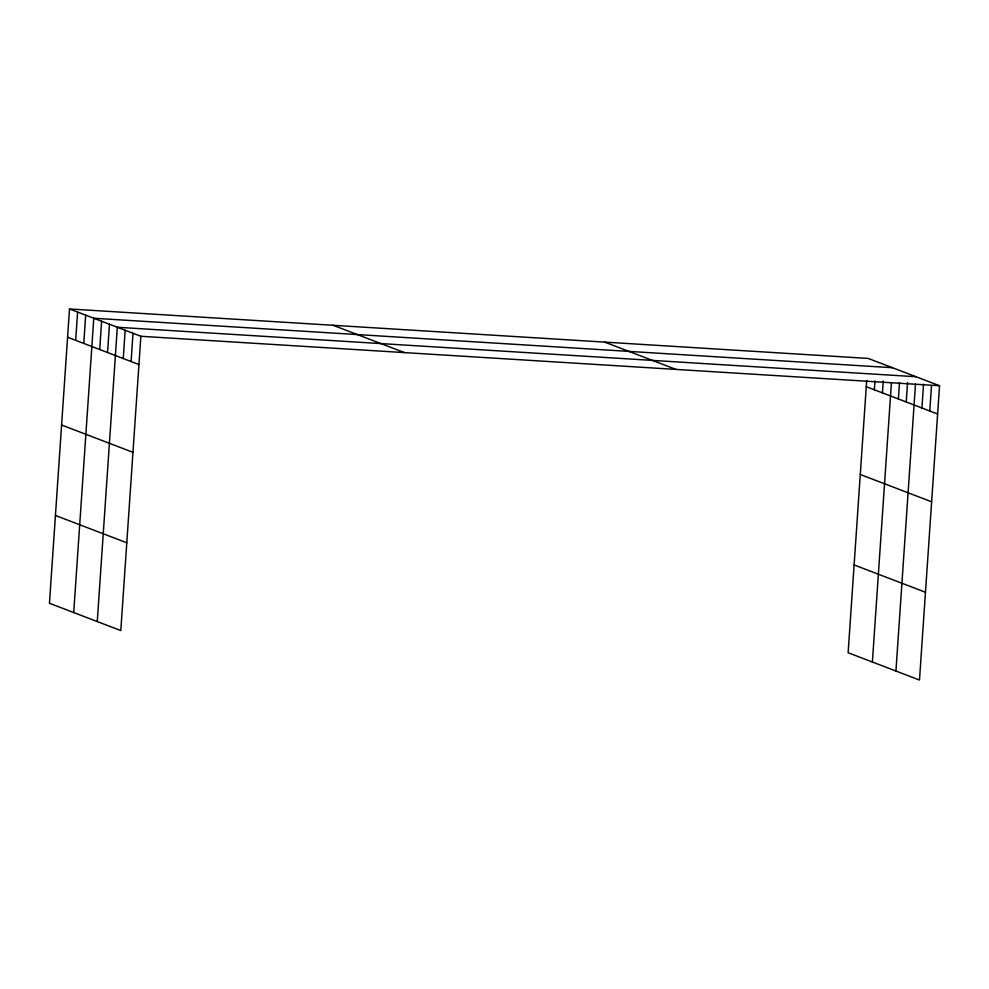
<?xml version="1.0" encoding="UTF-8"?>
<svg xmlns="http://www.w3.org/2000/svg" width="989" height="989" viewBox="0 0 989 989"><rect width="100%" height="100%" fill="white"/><g stroke="black" fill="none" stroke-linecap="round" stroke-linejoin="round"><path stroke-width="1.48" d="M69.514 308.964L49.45 603.265L120.806 630.574L140.871 336.272L69.514 308.964L868.194 358.426L939.55 385.735L919.486 680.036L848.129 652.728L866.673 380.74M75.671 340.315L77.599 312.054M83.756 343.418L85.684 315.157M73.718 612.55L93.782 318.248L892.449 367.71M99.704 349.513L101.62 321.252M107.554 352.517L109.47 324.256M97.256 621.562L117.32 327.26L915.999 376.722M123.254 358.525L125.17 330.264M131.092 361.529L133.02 333.268M874.35 389.79L874.956 380.864M882.435 392.88L883.251 380.988M872.385 662.012L891.435 382.595M898.371 398.975L899.496 382.619M906.221 401.979L907.543 382.644M895.935 671.024L915.493 384.165M921.921 407.987L923.541 384.189M929.771 410.991L931.502 385.71M140.871 336.272L939.55 385.735M866.265 386.687L937.621 413.995M604.625 342.107L675.981 369.416M860.282 474.485L931.638 501.794M333.07 325.282L404.439 352.591M854.113 564.942L925.469 592.25M67.586 337.224L138.942 364.533M61.602 425.01L132.959 452.319M55.433 515.467L126.802 542.776"/></g></svg>
